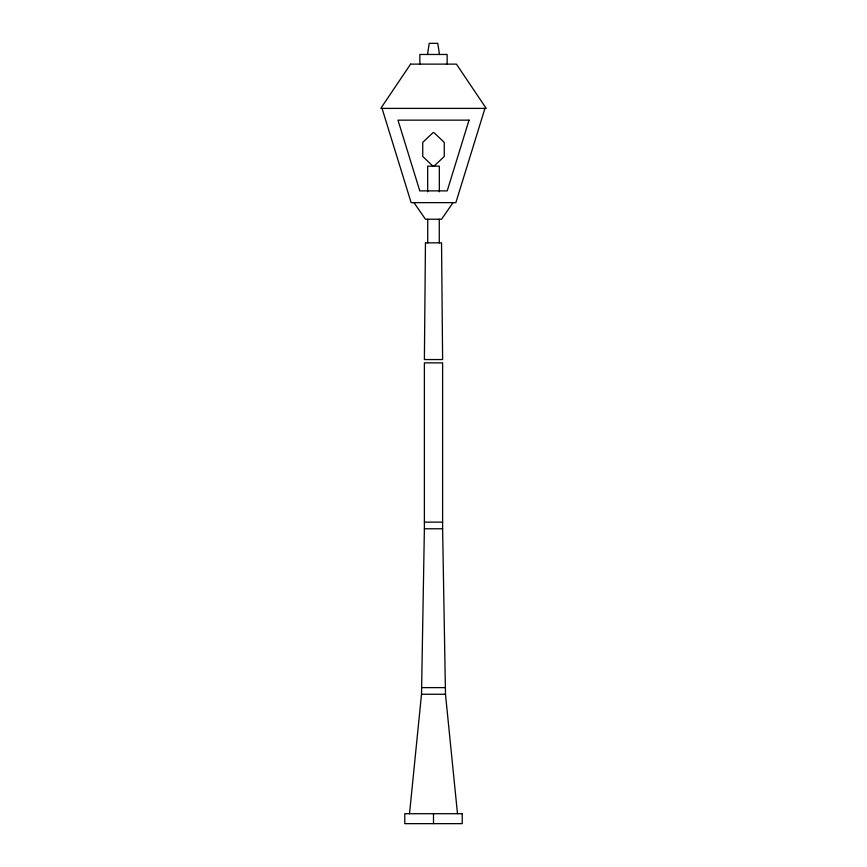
<?xml version="1.0" encoding="UTF-8"?>
<svg xmlns="http://www.w3.org/2000/svg" width="867" height="867" viewBox="0 0 867 867"><rect width="100%" height="100%" fill="white"/><g stroke="black" fill="none" stroke-linecap="round" stroke-linejoin="round"><path stroke-width="1.3" d="M409.517 813.701L421.514 694.25L424.386 528.772L424.386 362.872L442.614 362.872L442.614 528.772L445.486 694.25L457.483 813.701M427.539 54.469L429.208 43.35L437.792 43.35L439.461 54.469M484.946 108.397L455.869 202.64L411.131 202.64L382.054 108.397M453.051 202.64L441.541 219.232L425.459 219.232L413.949 202.64M434.031 166.15L444.262 156.461L444.262 142.383L434.031 132.705L432.969 132.705L422.738 142.383L422.738 156.461L432.969 166.15M424.386 522.129L442.614 522.129M424.386 528.772L442.614 528.772M421.514 687.618L445.486 687.618M421.514 694.25L445.486 694.25M447.134 64.125L447.134 54.469L419.866 54.469L419.866 64.125M439.331 191.824L439.331 166.15L427.669 166.15L427.669 191.824M439.276 219.232L439.276 242.858M433.5 813.701L433.5 823.65M427.724 219.232L427.724 242.858M425.459 242.858L424.386 359.556L442.614 359.556L441.541 242.858L425.459 242.858M469.025 120.155L447.209 190.881L419.791 190.881L397.975 120.155L469.025 120.155M410.579 64.125L380.786 108.397L486.214 108.397L456.421 64.125L410.579 64.125M462.23 813.701L404.77 813.701L404.77 823.65L462.23 823.65L462.23 813.701"/></g></svg>
